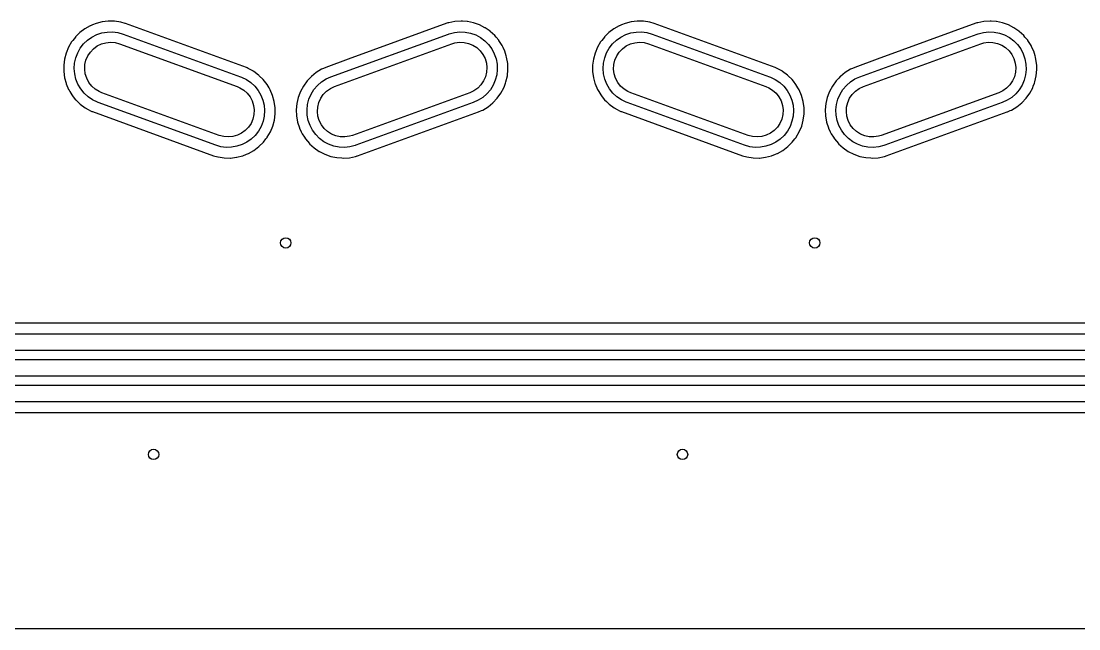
# Model space of a CAD drawing. Extents: x 14 to 417, y -165 to -100.
# Drawn here: x 266.7 to 317.5, y -164.6 to -135.4 of the extents above; entities that cross this region are included whole.
import ezdxf

# ---------------------------------------------------------------- set-up
doc = ezdxf.new("R2010")
doc.units = 0
doc.layers.add('BLACK', color=7, linetype='CONTINUOUS')

msp = doc.modelspace()

# ---------------------------------------------------------------- linework, layer by layer
at = {"layer": 'BLACK', "linetype": 'CONTINUOUS'}
for p, q in [((270.12, -135.575), (270.019, -135.615)), ((270.293, -135.505), (270.12, -135.575)), ((270.298, -135.504), (270.293, -135.505)), ((270.58, -135.433), (270.298, -135.504)), ((270.298, -135.504), (270.298, -135.504)), ((270.584, -135.432), (270.58, -135.433)), ((270.58, -135.433), (270.58, -135.433)), ((270.588, -135.431), (270.584, -135.432)), ((270.878, -135.398), (270.588, -135.431)), ((270.882, -135.397), (270.878, -135.398)), ((270.878, -135.398), (270.878, -135.398)), ((270.887, -135.397), (270.882, -135.397)), ((271.178, -135.402), (270.887, -135.397)), ((271.182, -135.402), (271.178, -135.402)), ((271.479, -135.447), (271.182, -135.402)), ((271.483, -135.448), (271.479, -135.447)), ((271.684, -135.507), (271.483, -135.448)), ((271.483, -135.448), (271.483, -135.448)), ((271.694, -135.51), (271.684, -135.507)), ((271.696, -135.51), (271.694, -135.51)), ((277.507, -137.625), (271.696, -135.51)), ((271.696, -135.51), (271.696, -135.51)), ((287.138, -135.498), (282.4, -137.222)), ((287.139, -135.498), (287.138, -135.498)), ((287.138, -135.498), (287.138, -135.498)), ((287.187, -135.483), (287.139, -135.498)), ((287.226, -135.471), (287.187, -135.483)), ((287.229, -135.469), (287.226, -135.471)), ((287.226, -135.471), (287.226, -135.471)), ((287.523, -135.412), (287.229, -135.469)), ((287.823, -135.394), (287.523, -135.412)), ((287.88, -135.399), (287.823, -135.394)), ((288.118, -135.416), (287.88, -135.399)), ((288.122, -135.416), (288.118, -135.416)), ((288.118, -135.416), (288.118, -135.416)), ((288.126, -135.417), (288.122, -135.416)), ((288.412, -135.477), (288.126, -135.417)), ((288.126, -135.417), (288.126, -135.417)), ((288.416, -135.478), (288.412, -135.477)), ((288.412, -135.477), (288.412, -135.477)), ((288.699, -135.577), (288.416, -135.478)), ((288.703, -135.579), (288.699, -135.577)), ((288.962, -135.712), (288.703, -135.579)), ((288.703, -135.579), (288.703, -135.579)), ((295.52, -135.575), (295.419, -135.615)), ((295.693, -135.505), (295.52, -135.575)), ((295.697, -135.504), (295.693, -135.505)), ((295.698, -135.504), (295.697, -135.504)), ((295.98, -135.433), (295.698, -135.504)), ((295.984, -135.432), (295.98, -135.433)), ((295.98, -135.433), (295.98, -135.433)), ((295.988, -135.431), (295.984, -135.432)), ((296.278, -135.398), (295.988, -135.431)), ((296.282, -135.397), (296.278, -135.398)), ((296.278, -135.398), (296.278, -135.398)), ((296.287, -135.397), (296.282, -135.397)), ((296.578, -135.402), (296.287, -135.397)), ((296.582, -135.402), (296.578, -135.402)), ((296.879, -135.447), (296.582, -135.402)), ((296.883, -135.448), (296.879, -135.447)), ((297.084, -135.507), (296.883, -135.448)), ((296.883, -135.448), (296.883, -135.448)), ((297.094, -135.51), (297.084, -135.507)), ((297.096, -135.51), (297.094, -135.51)), ((302.907, -137.625), (297.096, -135.51)), ((297.096, -135.51), (297.096, -135.51)), ((312.538, -135.498), (307.8, -137.222)), ((312.539, -135.498), (312.538, -135.498)), ((312.538, -135.498), (312.538, -135.498)), ((312.587, -135.483), (312.539, -135.498)), ((312.626, -135.471), (312.587, -135.483)), ((312.629, -135.469), (312.626, -135.471)), ((312.626, -135.471), (312.626, -135.471)), ((312.923, -135.412), (312.629, -135.469)), ((313.223, -135.394), (312.923, -135.412)), ((313.28, -135.399), (313.223, -135.394)), ((313.518, -135.416), (313.28, -135.399)), ((313.522, -135.416), (313.518, -135.416)), ((313.518, -135.416), (313.518, -135.416)), ((313.526, -135.417), (313.522, -135.416)), ((313.812, -135.477), (313.526, -135.417)), ((313.526, -135.417), (313.526, -135.417)), ((313.816, -135.478), (313.812, -135.477)), ((313.812, -135.477), (313.812, -135.477)), ((314.099, -135.577), (313.816, -135.478)), ((314.103, -135.579), (314.099, -135.577)), ((314.362, -135.712), (314.103, -135.579)), ((314.103, -135.579), (314.103, -135.579)), ((269.514, -135.944), (269.3, -136.155)), ((269.753, -135.764), (269.514, -135.944)), ((269.757, -135.762), (269.753, -135.764)), ((270.011, -135.619), (269.757, -135.762)), ((270.015, -135.617), (270.011, -135.619)), ((270.011, -135.619), (270.011, -135.619)), ((270.019, -135.615), (270.015, -135.617)), ((270.019, -135.615), (270.019, -135.615)), ((270.092, -136.158), (270.323, -136.041)), ((270.323, -136.041), (270.57, -135.96)), ((270.57, -135.96), (270.825, -135.916)), ((270.825, -135.916), (271.085, -135.91)), ((271.085, -135.91), (271.342, -135.943)), ((271.342, -135.943), (271.591, -136.013)), ((271.591, -136.013), (277.23, -138.066)), ((281.57, -138.066), (287.209, -136.013)), ((287.209, -136.013), (287.252, -135.998)), ((287.252, -135.998), (287.503, -135.935)), ((287.503, -135.935), (287.761, -135.909)), ((287.761, -135.909), (288.02, -135.921)), ((288.02, -135.921), (288.275, -135.972)), ((288.275, -135.972), (288.519, -136.059)), ((288.519, -136.059), (288.747, -136.182)), ((288.966, -135.714), (288.962, -135.712)), ((288.97, -135.716), (288.966, -135.714)), ((289.21, -135.882), (288.97, -135.716)), ((288.97, -135.716), (288.97, -135.716)), ((289.213, -135.884), (289.21, -135.882)), ((289.21, -135.882), (289.21, -135.882)), ((289.435, -136.086), (289.213, -135.884)), ((289.438, -136.089), (289.435, -136.086)), ((289.497, -136.158), (289.438, -136.089)), ((289.438, -136.089), (289.438, -136.089)), ((294.914, -135.944), (294.7, -136.155)), ((295.153, -135.764), (294.914, -135.944)), ((295.157, -135.762), (295.153, -135.764)), ((295.411, -135.619), (295.157, -135.762)), ((295.415, -135.617), (295.411, -135.619)), ((295.411, -135.619), (295.411, -135.619)), ((295.419, -135.615), (295.415, -135.617)), ((295.419, -135.615), (295.419, -135.615)), ((295.492, -136.158), (295.723, -136.041)), ((295.723, -136.041), (295.97, -135.96)), ((295.97, -135.96), (296.225, -135.916)), ((296.225, -135.916), (296.485, -135.91)), ((296.485, -135.91), (296.742, -135.943)), ((296.742, -135.943), (296.991, -136.013)), ((296.991, -136.013), (302.63, -138.066)), ((306.97, -138.066), (312.609, -136.013)), ((312.609, -136.013), (312.652, -135.998)), ((312.652, -135.998), (312.903, -135.935)), ((312.903, -135.935), (313.161, -135.909)), ((313.161, -135.909), (313.42, -135.921)), ((313.42, -135.921), (313.675, -135.972)), ((313.675, -135.972), (313.919, -136.059)), ((313.919, -136.059), (314.147, -136.182)), ((314.366, -135.714), (314.362, -135.712)), ((314.37, -135.716), (314.366, -135.714)), ((314.61, -135.882), (314.37, -135.716)), ((314.37, -135.716), (314.37, -135.716)), ((314.613, -135.884), (314.61, -135.882)), ((314.61, -135.882), (314.61, -135.882)), ((314.835, -136.086), (314.613, -135.884)), ((314.838, -136.089), (314.835, -136.086)), ((314.897, -136.158), (314.838, -136.089)), ((314.838, -136.089), (314.838, -136.089)), ((269.116, -136.392), (268.965, -136.651)), ((269.174, -136.318), (269.116, -136.392)), ((269.298, -136.158), (269.174, -136.318)), ((269.3, -136.155), (269.298, -136.158)), ((269.298, -136.158), (269.298, -136.158)), ((269.534, -136.692), (269.692, -136.487)), ((269.692, -136.487), (269.88, -136.308)), ((269.88, -136.308), (270.092, -136.158)), ((270.17, -136.717), (270.349, -136.586)), ((270.349, -136.586), (270.549, -136.489)), ((270.549, -136.489), (270.763, -136.429)), ((270.763, -136.429), (270.984, -136.408)), ((270.984, -136.408), (271.206, -136.426)), ((271.206, -136.426), (271.42, -136.483)), ((271.42, -136.483), (277.059, -138.535)), ((281.741, -138.535), (287.38, -136.483)), ((287.38, -136.483), (287.517, -136.442)), ((287.517, -136.442), (287.737, -136.41)), ((287.737, -136.41), (287.959, -136.417)), ((287.959, -136.417), (288.177, -136.464)), ((288.177, -136.464), (288.382, -136.548)), ((288.382, -136.548), (288.57, -136.668)), ((288.747, -136.182), (288.955, -136.337)), ((288.955, -136.337), (289.138, -136.521)), ((289.138, -136.521), (289.291, -136.731)), ((289.629, -136.315), (289.497, -136.158)), ((289.631, -136.318), (289.629, -136.315)), ((289.788, -136.564), (289.631, -136.318)), ((289.791, -136.567), (289.788, -136.564)), ((289.788, -136.564), (289.788, -136.564)), ((289.832, -136.655), (289.791, -136.567)), ((294.516, -136.392), (294.365, -136.651)), ((294.574, -136.318), (294.516, -136.392)), ((294.698, -136.158), (294.574, -136.318)), ((294.7, -136.155), (294.698, -136.158)), ((294.698, -136.158), (294.698, -136.158)), ((294.934, -136.692), (295.092, -136.487)), ((295.092, -136.487), (295.28, -136.308)), ((295.28, -136.308), (295.492, -136.158)), ((295.57, -136.717), (295.749, -136.586)), ((295.749, -136.586), (295.949, -136.489)), ((295.949, -136.489), (296.163, -136.429)), ((296.163, -136.429), (296.384, -136.408)), ((296.384, -136.408), (296.606, -136.426)), ((296.606, -136.426), (296.82, -136.483)), ((296.82, -136.483), (302.459, -138.535)), ((307.141, -138.535), (312.78, -136.483)), ((312.78, -136.483), (312.917, -136.442)), ((312.917, -136.442), (313.137, -136.41)), ((313.137, -136.41), (313.359, -136.417)), ((313.359, -136.417), (313.577, -136.464)), ((313.577, -136.464), (313.782, -136.548)), ((313.782, -136.548), (313.97, -136.668)), ((314.147, -136.182), (314.355, -136.337)), ((314.355, -136.337), (314.538, -136.521)), ((314.538, -136.521), (314.691, -136.731)), ((315.029, -136.315), (314.897, -136.158)), ((315.031, -136.318), (315.029, -136.315)), ((315.188, -136.564), (315.031, -136.318)), ((315.191, -136.567), (315.188, -136.564)), ((315.188, -136.564), (315.188, -136.564)), ((315.232, -136.655), (315.191, -136.567)), ((268.85, -136.928), (268.772, -137.218)), ((268.965, -136.651), (268.85, -136.928)), ((269.315, -137.161), (269.407, -136.918)), ((269.407, -136.918), (269.534, -136.692)), ((269.805, -137.268), (269.893, -137.063)), ((269.893, -137.063), (270.016, -136.878)), ((270.016, -136.878), (270.17, -136.717)), ((288.57, -136.668), (288.733, -136.818)), ((288.733, -136.818), (288.867, -136.996)), ((288.867, -136.996), (288.968, -137.194)), ((289.291, -136.731), (289.412, -136.96)), ((289.412, -136.96), (289.497, -137.205)), ((289.916, -136.836), (289.832, -136.655)), ((289.917, -136.839), (289.916, -136.836)), ((289.916, -136.836), (289.916, -136.836)), ((289.919, -136.843), (289.917, -136.839)), ((289.987, -137.06), (289.919, -136.843)), ((289.919, -136.843), (289.919, -136.843)), ((290.007, -137.126), (289.987, -137.06)), ((290.058, -137.421), (290.007, -137.126)), ((294.25, -136.928), (294.172, -137.218)), ((294.365, -136.651), (294.25, -136.928)), ((294.715, -137.161), (294.807, -136.918)), ((294.807, -136.918), (294.934, -136.692)), ((295.205, -137.268), (295.293, -137.063)), ((295.293, -137.063), (295.416, -136.878)), ((295.416, -136.878), (295.57, -136.717)), ((313.97, -136.668), (314.133, -136.818)), ((314.133, -136.818), (314.267, -136.996)), ((314.267, -136.996), (314.368, -137.194)), ((314.691, -136.731), (314.812, -136.96)), ((314.812, -136.96), (314.897, -137.205)), ((315.316, -136.836), (315.232, -136.655)), ((315.317, -136.839), (315.316, -136.836)), ((315.316, -136.836), (315.316, -136.836)), ((315.319, -136.843), (315.317, -136.839)), ((315.387, -137.06), (315.319, -136.843)), ((315.319, -136.843), (315.319, -136.843)), ((315.407, -137.126), (315.387, -137.06)), ((315.458, -137.421), (315.407, -137.126)), ((268.772, -137.218), (268.734, -137.516)), ((268.734, -137.516), (268.734, -137.614)), ((268.734, -137.614), (268.735, -137.807)), ((269.243, -137.673), (269.26, -137.414)), ((269.26, -137.414), (269.315, -137.161)), ((269.744, -137.706), (269.755, -137.484)), ((269.755, -137.484), (269.805, -137.268)), ((277.508, -137.626), (277.507, -137.625)), ((277.507, -137.625), (277.507, -137.625)), ((277.509, -137.626), (277.508, -137.626)), ((277.539, -137.639), (277.509, -137.626)), ((277.509, -137.626), (277.509, -137.626)), ((277.595, -137.662), (277.539, -137.639)), ((281.323, -137.615), (281.212, -137.664)), ((281.325, -137.614), (281.323, -137.615)), ((281.323, -137.615), (281.323, -137.615)), ((282.4, -137.222), (281.325, -137.614)), ((288.968, -137.194), (289.032, -137.407)), ((289.032, -137.407), (289.057, -137.627)), ((289.057, -137.627), (289.042, -137.849)), ((289.497, -137.205), (289.546, -137.46)), ((289.546, -137.46), (289.556, -137.719)), ((290.062, -137.516), (290.058, -137.421)), ((290.07, -137.721), (290.062, -137.516)), ((294.172, -137.218), (294.134, -137.516)), ((294.134, -137.516), (294.134, -137.614)), ((294.134, -137.614), (294.135, -137.807)), ((294.643, -137.673), (294.66, -137.414)), ((294.66, -137.414), (294.715, -137.161)), ((295.144, -137.706), (295.155, -137.484)), ((295.155, -137.484), (295.205, -137.268)), ((302.908, -137.626), (302.907, -137.625)), ((302.907, -137.625), (302.907, -137.625)), ((302.909, -137.626), (302.908, -137.626)), ((302.939, -137.639), (302.909, -137.626)), ((302.909, -137.626), (302.909, -137.626)), ((302.995, -137.662), (302.939, -137.639)), ((306.723, -137.615), (306.612, -137.664)), ((306.725, -137.614), (306.723, -137.615)), ((306.723, -137.615), (306.723, -137.615)), ((307.8, -137.222), (306.725, -137.614)), ((314.368, -137.194), (314.432, -137.407)), ((314.432, -137.407), (314.457, -137.627)), ((314.457, -137.627), (314.442, -137.849)), ((314.897, -137.205), (314.946, -137.46)), ((314.946, -137.46), (314.956, -137.719)), ((315.462, -137.516), (315.458, -137.421)), ((315.47, -137.721), (315.462, -137.516)), ((268.735, -137.807), (268.735, -137.816)), ((268.735, -137.816), (268.776, -138.113)), ((268.776, -138.113), (268.777, -138.117)), ((268.777, -138.117), (268.777, -138.117)), ((268.777, -138.117), (268.849, -138.378)), ((269.264, -137.932), (269.243, -137.673)), ((269.324, -138.184), (269.264, -137.932)), ((269.772, -137.926), (269.744, -137.706)), ((269.839, -138.138), (269.772, -137.926)), ((269.942, -138.335), (269.839, -138.138)), ((277.23, -138.066), (277.272, -138.082)), ((277.272, -138.082), (277.506, -138.195)), ((277.691, -137.715), (277.595, -137.662)), ((277.854, -137.805), (277.691, -137.715)), ((277.857, -137.807), (277.854, -137.805)), ((277.854, -137.805), (277.854, -137.805)), ((277.861, -137.81), (277.857, -137.807)), ((278.095, -137.984), (277.861, -137.81)), ((277.861, -137.81), (277.861, -137.81)), ((278.098, -137.986), (278.095, -137.984)), ((278.095, -137.984), (278.095, -137.984)), ((278.101, -137.989), (278.098, -137.986)), ((278.128, -138.016), (278.101, -137.989)), ((278.101, -137.989), (278.101, -137.989)), ((278.313, -138.195), (278.128, -138.016)), ((280.552, -138.133), (280.425, -138.267)), ((280.628, -138.052), (280.552, -138.133)), ((280.631, -138.049), (280.628, -138.052)), ((280.628, -138.052), (280.628, -138.052)), ((280.864, -137.86), (280.631, -138.049)), ((281.12, -137.704), (280.864, -137.86)), ((281.212, -137.664), (281.12, -137.704)), ((281.334, -138.172), (281.57, -138.066)), ((288.989, -138.065), (288.898, -138.268)), ((289.042, -137.849), (288.989, -138.065)), ((289.528, -137.977), (289.462, -138.228)), ((289.556, -137.719), (289.528, -137.977)), ((289.974, -138.312), (290.042, -138.02)), ((290.042, -138.02), (290.07, -137.721)), ((294.135, -137.807), (294.135, -137.816)), ((294.135, -137.816), (294.176, -138.113)), ((294.176, -138.113), (294.177, -138.117)), ((294.177, -138.117), (294.177, -138.117)), ((294.177, -138.117), (294.249, -138.378)), ((294.664, -137.932), (294.643, -137.673)), ((294.724, -138.184), (294.664, -137.932)), ((295.172, -137.926), (295.144, -137.706)), ((295.239, -138.138), (295.172, -137.926)), ((295.342, -138.335), (295.239, -138.138)), ((302.63, -138.066), (302.672, -138.082)), ((302.672, -138.082), (302.906, -138.195)), ((303.091, -137.715), (302.995, -137.662)), ((303.254, -137.805), (303.091, -137.715)), ((303.257, -137.807), (303.254, -137.805)), ((303.254, -137.805), (303.254, -137.805)), ((303.261, -137.81), (303.257, -137.807)), ((303.495, -137.984), (303.261, -137.81)), ((303.261, -137.81), (303.261, -137.81)), ((303.498, -137.986), (303.495, -137.984)), ((303.495, -137.984), (303.495, -137.984)), ((303.501, -137.989), (303.498, -137.986)), ((303.528, -138.016), (303.501, -137.989)), ((303.501, -137.989), (303.501, -137.989)), ((303.713, -138.195), (303.528, -138.016)), ((305.952, -138.133), (305.825, -138.267)), ((306.028, -138.052), (305.952, -138.133)), ((306.031, -138.049), (306.028, -138.052)), ((306.028, -138.052), (306.028, -138.052)), ((306.264, -137.86), (306.031, -138.049)), ((306.52, -137.704), (306.264, -137.86)), ((306.612, -137.664), (306.52, -137.704)), ((306.734, -138.172), (306.97, -138.066)), ((314.389, -138.065), (314.298, -138.268)), ((314.442, -137.849), (314.389, -138.065)), ((314.928, -137.977), (314.862, -138.228)), ((314.956, -137.719), (314.928, -137.977)), ((315.374, -138.312), (315.442, -138.02)), ((315.442, -138.02), (315.47, -137.721)), ((268.849, -138.378), (268.855, -138.402)), ((268.855, -138.402), (268.973, -138.679)), ((269.42, -138.425), (269.324, -138.184)), ((269.551, -138.649), (269.42, -138.425)), ((269.713, -138.851), (269.551, -138.649)), ((270.079, -138.51), (269.942, -138.335)), ((270.244, -138.659), (270.079, -138.51)), ((270.433, -138.776), (270.244, -138.659)), ((277.059, -138.535), (277.191, -138.592)), ((277.191, -138.592), (277.38, -138.709)), ((277.506, -138.195), (277.72, -138.34)), ((277.72, -138.34), (277.911, -138.517)), ((277.911, -138.517), (278.073, -138.719)), ((278.316, -138.199), (278.313, -138.195)), ((278.384, -138.285), (278.316, -138.199)), ((278.316, -138.199), (278.316, -138.199)), ((278.499, -138.431), (278.384, -138.285)), ((278.501, -138.435), (278.499, -138.431)), ((278.597, -138.597), (278.501, -138.435)), ((278.501, -138.435), (278.501, -138.435)), ((278.651, -138.689), (278.597, -138.597)), ((280.249, -138.511), (280.108, -138.775)), ((280.425, -138.267), (280.249, -138.511)), ((280.753, -138.681), (280.921, -138.483)), ((280.921, -138.483), (281.116, -138.312)), ((281.116, -138.312), (281.334, -138.172)), ((281.359, -138.758), (281.54, -138.63)), ((281.54, -138.63), (281.741, -138.535)), ((288.617, -138.61), (288.436, -138.738)), ((288.773, -138.451), (288.617, -138.61)), ((288.898, -138.268), (288.773, -138.451)), ((289.359, -138.466), (289.223, -138.687)), ((289.462, -138.228), (289.359, -138.466)), ((289.727, -138.857), (289.868, -138.593)), ((289.868, -138.593), (289.898, -138.514)), ((289.898, -138.514), (289.95, -138.375)), ((289.95, -138.375), (289.974, -138.312)), ((294.249, -138.378), (294.255, -138.402)), ((294.255, -138.402), (294.373, -138.679)), ((294.82, -138.425), (294.724, -138.184)), ((294.951, -138.649), (294.82, -138.425)), ((295.113, -138.851), (294.951, -138.649)), ((295.479, -138.51), (295.342, -138.335)), ((295.644, -138.659), (295.479, -138.51)), ((295.833, -138.776), (295.644, -138.659)), ((302.459, -138.535), (302.591, -138.592)), ((302.591, -138.592), (302.78, -138.709)), ((302.906, -138.195), (303.12, -138.34)), ((303.12, -138.34), (303.311, -138.517)), ((303.311, -138.517), (303.473, -138.719)), ((303.716, -138.199), (303.713, -138.195)), ((303.784, -138.285), (303.716, -138.199)), ((303.716, -138.199), (303.716, -138.199)), ((303.899, -138.431), (303.784, -138.285)), ((303.901, -138.435), (303.899, -138.431)), ((303.997, -138.597), (303.901, -138.435)), ((303.901, -138.435), (303.901, -138.435)), ((304.051, -138.689), (303.997, -138.597)), ((305.649, -138.511), (305.508, -138.775)), ((305.825, -138.267), (305.649, -138.511)), ((306.153, -138.681), (306.321, -138.483)), ((306.321, -138.483), (306.516, -138.312)), ((306.516, -138.312), (306.734, -138.172)), ((306.759, -138.758), (306.94, -138.63)), ((306.94, -138.63), (307.141, -138.535)), ((314.017, -138.61), (313.836, -138.738)), ((314.173, -138.451), (314.017, -138.61)), ((314.298, -138.268), (314.173, -138.451)), ((314.759, -138.466), (314.623, -138.687)), ((314.862, -138.228), (314.759, -138.466)), ((315.127, -138.857), (315.268, -138.593)), ((315.268, -138.593), (315.298, -138.514)), ((315.298, -138.514), (315.35, -138.375)), ((315.35, -138.375), (315.374, -138.312)), ((268.973, -138.679), (268.975, -138.682)), ((268.975, -138.682), (268.975, -138.682)), ((268.975, -138.682), (269.032, -138.779)), ((269.032, -138.779), (269.125, -138.937)), ((269.125, -138.937), (269.196, -139.027)), ((269.196, -139.027), (269.308, -139.169)), ((269.308, -139.169), (269.308, -139.169)), ((269.308, -139.169), (269.311, -139.173)), ((269.904, -139.028), (269.713, -138.851)), ((270.118, -139.173), (269.904, -139.028)), ((270.565, -138.833), (270.433, -138.776)), ((276.204, -140.885), (270.565, -138.833)), ((277.38, -138.709), (277.545, -138.858)), ((277.545, -138.858), (277.682, -139.033)), ((277.682, -139.033), (277.785, -139.23)), ((278.073, -138.719), (278.204, -138.943)), ((278.204, -138.943), (278.3, -139.184)), ((278.769, -138.966), (278.651, -138.689)), ((278.77, -138.97), (278.769, -138.966)), ((278.847, -139.251), (278.77, -138.97)), ((278.77, -138.97), (278.77, -138.97)), ((280.002, -139.056), (279.934, -139.348)), ((280.075, -138.861), (280.002, -139.056)), ((280.106, -138.779), (280.075, -138.861)), ((280.108, -138.775), (280.106, -138.779)), ((280.106, -138.779), (280.106, -138.779)), ((280.448, -139.391), (280.514, -139.14)), ((280.514, -139.14), (280.617, -138.902)), ((280.617, -138.902), (280.753, -138.681)), ((280.987, -139.303), (281.078, -139.1)), ((281.078, -139.1), (281.203, -138.917)), ((281.203, -138.917), (281.359, -138.758)), ((288.235, -138.833), (282.596, -140.885)), ((288.436, -138.738), (288.235, -138.833)), ((288.86, -139.056), (288.642, -139.196)), ((289.055, -138.885), (288.86, -139.056)), ((289.223, -138.687), (289.055, -138.885)), ((289.345, -139.319), (289.551, -139.101)), ((289.551, -139.101), (289.727, -138.857)), ((294.373, -138.679), (294.375, -138.682)), ((294.375, -138.682), (294.375, -138.682)), ((294.375, -138.682), (294.432, -138.779)), ((294.432, -138.779), (294.525, -138.937)), ((294.525, -138.937), (294.596, -139.027)), ((294.596, -139.027), (294.708, -139.169)), ((294.708, -139.169), (294.708, -139.169)), ((294.708, -139.169), (294.711, -139.173)), ((295.304, -139.028), (295.113, -138.851)), ((295.518, -139.173), (295.304, -139.028)), ((295.965, -138.833), (295.833, -138.776)), ((301.604, -140.885), (295.965, -138.833)), ((302.78, -138.709), (302.945, -138.858)), ((302.945, -138.858), (303.082, -139.033)), ((303.082, -139.033), (303.185, -139.23)), ((303.473, -138.719), (303.604, -138.943)), ((303.604, -138.943), (303.7, -139.184)), ((304.169, -138.966), (304.051, -138.689)), ((304.17, -138.97), (304.169, -138.966)), ((304.247, -139.251), (304.17, -138.97)), ((304.17, -138.97), (304.17, -138.97)), ((305.402, -139.056), (305.334, -139.348)), ((305.475, -138.861), (305.402, -139.056)), ((305.506, -138.779), (305.475, -138.861)), ((305.508, -138.775), (305.506, -138.779)), ((305.506, -138.779), (305.506, -138.779)), ((305.848, -139.391), (305.914, -139.14)), ((305.914, -139.14), (306.017, -138.902)), ((306.017, -138.902), (306.153, -138.681)), ((306.387, -139.303), (306.478, -139.1)), ((306.478, -139.1), (306.603, -138.917)), ((306.603, -138.917), (306.759, -138.758)), ((313.635, -138.833), (307.996, -140.885)), ((313.836, -138.738), (313.635, -138.833)), ((314.26, -139.056), (314.042, -139.196)), ((314.455, -138.885), (314.26, -139.056)), ((314.623, -138.687), (314.455, -138.885)), ((314.745, -139.319), (314.951, -139.101)), ((314.951, -139.101), (315.127, -138.857)), ((269.311, -139.173), (269.4, -139.259)), ((269.4, -139.259), (269.523, -139.379)), ((269.523, -139.379), (269.523, -139.379)), ((269.523, -139.379), (269.526, -139.382)), ((269.526, -139.382), (269.529, -139.384)), ((269.529, -139.384), (269.529, -139.384)), ((269.529, -139.384), (269.763, -139.558)), ((269.763, -139.558), (269.763, -139.558)), ((269.763, -139.558), (269.767, -139.561)), ((269.767, -139.561), (269.77, -139.563)), ((269.77, -139.563), (269.77, -139.563)), ((269.77, -139.563), (269.91, -139.64)), ((269.91, -139.64), (270.029, -139.706)), ((270.352, -139.286), (270.118, -139.173)), ((270.394, -139.302), (270.352, -139.286)), ((276.033, -141.355), (270.394, -139.302)), ((277.785, -139.23), (277.852, -139.442)), ((277.852, -139.442), (277.88, -139.662)), ((277.88, -139.662), (277.869, -139.884)), ((278.3, -139.184), (278.36, -139.436)), ((278.36, -139.436), (278.381, -139.695)), ((278.848, -139.255), (278.847, -139.251)), ((278.847, -139.251), (278.847, -139.251)), ((278.889, -139.552), (278.848, -139.255)), ((278.889, -139.556), (278.889, -139.552)), ((278.889, -139.647), (278.889, -139.556)), ((278.889, -139.556), (278.889, -139.556)), ((278.889, -139.651), (278.889, -139.647)), ((278.89, -139.852), (278.889, -139.651)), ((279.934, -139.348), (279.906, -139.647)), ((279.906, -139.647), (279.918, -139.947)), ((280.42, -139.649), (280.448, -139.391)), ((280.43, -139.908), (280.42, -139.649)), ((280.919, -139.741), (280.934, -139.519)), ((280.934, -139.519), (280.987, -139.303)), ((288.406, -139.302), (282.767, -141.355)), ((288.642, -139.196), (288.406, -139.302)), ((288.793, -139.691), (288.856, -139.664)), ((288.856, -139.664), (289.112, -139.508)), ((289.112, -139.508), (289.345, -139.319)), ((294.711, -139.173), (294.8, -139.259)), ((294.8, -139.259), (294.923, -139.379)), ((294.923, -139.379), (294.923, -139.379)), ((294.923, -139.379), (294.926, -139.382)), ((294.926, -139.382), (294.929, -139.384)), ((294.929, -139.384), (294.929, -139.384)), ((294.929, -139.384), (295.163, -139.558)), ((295.163, -139.558), (295.163, -139.558)), ((295.163, -139.558), (295.167, -139.561)), ((295.167, -139.561), (295.17, -139.563)), ((295.17, -139.563), (295.17, -139.563)), ((295.17, -139.563), (295.31, -139.64)), ((295.31, -139.64), (295.429, -139.706)), ((295.752, -139.286), (295.518, -139.173)), ((295.794, -139.302), (295.752, -139.286)), ((301.433, -141.355), (295.794, -139.302)), ((303.185, -139.23), (303.252, -139.442)), ((303.252, -139.442), (303.28, -139.662)), ((303.28, -139.662), (303.269, -139.884)), ((303.7, -139.184), (303.76, -139.436)), ((303.76, -139.436), (303.781, -139.695)), ((304.248, -139.255), (304.247, -139.251)), ((304.247, -139.251), (304.247, -139.251)), ((304.289, -139.552), (304.248, -139.255)), ((304.289, -139.556), (304.289, -139.552)), ((304.289, -139.647), (304.289, -139.556)), ((304.289, -139.556), (304.289, -139.556)), ((304.289, -139.651), (304.289, -139.647)), ((304.29, -139.852), (304.289, -139.651)), ((305.334, -139.348), (305.306, -139.647)), ((305.306, -139.647), (305.318, -139.947)), ((305.82, -139.649), (305.848, -139.391)), ((305.83, -139.908), (305.82, -139.649)), ((306.319, -139.741), (306.334, -139.519)), ((306.334, -139.519), (306.387, -139.303)), ((313.806, -139.302), (308.167, -141.355)), ((314.042, -139.196), (313.806, -139.302)), ((314.193, -139.691), (314.256, -139.664)), ((314.256, -139.664), (314.512, -139.508)), ((314.512, -139.508), (314.745, -139.319)), ((270.029, -139.706), (270.085, -139.729)), ((270.085, -139.729), (270.115, -139.742)), ((270.115, -139.742), (270.115, -139.742)), ((270.115, -139.742), (270.116, -139.742)), ((270.116, -139.742), (270.117, -139.743)), ((270.117, -139.743), (270.117, -139.743)), ((270.117, -139.743), (275.928, -141.858)), ((277.819, -140.1), (277.731, -140.305)), ((277.869, -139.884), (277.819, -140.1)), ((278.364, -139.954), (278.309, -140.207)), ((278.381, -139.695), (278.364, -139.954)), ((278.774, -140.44), (278.852, -140.15)), ((278.852, -140.15), (278.89, -139.852)), ((279.918, -139.947), (279.969, -140.242)), ((280.479, -140.163), (280.43, -139.908)), ((280.564, -140.408), (280.479, -140.163)), ((280.944, -139.961), (280.919, -139.741)), ((281.008, -140.174), (280.944, -139.961)), ((281.109, -140.372), (281.008, -140.174)), ((282.838, -141.87), (288.649, -139.755)), ((288.649, -139.755), (288.651, -139.754)), ((288.649, -139.755), (288.649, -139.755)), ((288.651, -139.754), (288.653, -139.753)), ((288.653, -139.753), (288.793, -139.691)), ((288.653, -139.753), (288.653, -139.753)), ((295.429, -139.706), (295.485, -139.729)), ((295.485, -139.729), (295.515, -139.742)), ((295.515, -139.742), (295.515, -139.742)), ((295.515, -139.742), (295.516, -139.742)), ((295.516, -139.742), (295.517, -139.743)), ((295.517, -139.743), (295.517, -139.743)), ((295.517, -139.743), (301.328, -141.858)), ((303.219, -140.1), (303.131, -140.305)), ((303.269, -139.884), (303.219, -140.1)), ((303.764, -139.954), (303.709, -140.207)), ((303.781, -139.695), (303.764, -139.954)), ((304.174, -140.44), (304.252, -140.15)), ((304.252, -140.15), (304.29, -139.852)), ((305.318, -139.947), (305.369, -140.242)), ((305.879, -140.163), (305.83, -139.908)), ((305.964, -140.408), (305.879, -140.163)), ((306.344, -139.961), (306.319, -139.741)), ((306.408, -140.174), (306.344, -139.961)), ((306.509, -140.372), (306.408, -140.174)), ((308.238, -141.87), (314.049, -139.755)), ((314.049, -139.755), (314.051, -139.754)), ((314.049, -139.755), (314.049, -139.755)), ((314.051, -139.754), (314.053, -139.753)), ((314.053, -139.753), (314.193, -139.691)), ((314.053, -139.753), (314.053, -139.753)), ((277.454, -140.651), (277.275, -140.782)), ((277.608, -140.49), (277.454, -140.651)), ((277.731, -140.305), (277.608, -140.49)), ((278.09, -140.676), (277.932, -140.881)), ((278.217, -140.45), (278.09, -140.676)), ((278.309, -140.207), (278.217, -140.45)), ((278.659, -140.717), (278.774, -140.44)), ((279.969, -140.242), (279.97, -140.246)), ((279.97, -140.246), (279.97, -140.246)), ((279.97, -140.246), (280.057, -140.525)), ((280.057, -140.525), (280.059, -140.529)), ((280.059, -140.529), (280.06, -140.532)), ((280.06, -140.532), (280.06, -140.532)), ((280.06, -140.532), (280.143, -140.71)), ((280.685, -140.637), (280.564, -140.408)), ((280.838, -140.847), (280.685, -140.637)), ((281.243, -140.55), (281.109, -140.372)), ((281.406, -140.7), (281.243, -140.55)), ((302.854, -140.651), (302.675, -140.782)), ((303.008, -140.49), (302.854, -140.651)), ((303.131, -140.305), (303.008, -140.49)), ((303.49, -140.676), (303.332, -140.881)), ((303.617, -140.45), (303.49, -140.676)), ((303.709, -140.207), (303.617, -140.45)), ((304.059, -140.717), (304.174, -140.44)), ((305.369, -140.242), (305.37, -140.246)), ((305.37, -140.246), (305.37, -140.246)), ((305.37, -140.246), (305.457, -140.525)), ((305.457, -140.525), (305.459, -140.529)), ((305.459, -140.529), (305.46, -140.532)), ((305.46, -140.532), (305.46, -140.532)), ((305.46, -140.532), (305.543, -140.71)), ((306.085, -140.637), (305.964, -140.408)), ((306.238, -140.847), (306.085, -140.637)), ((306.643, -140.55), (306.509, -140.372)), ((306.806, -140.7), (306.643, -140.55)), ((276.418, -140.942), (276.204, -140.885)), ((276.64, -140.96), (276.418, -140.942)), ((276.861, -140.939), (276.64, -140.96)), ((277.075, -140.879), (276.861, -140.939)), ((277.275, -140.782), (277.075, -140.879)), ((277.744, -141.06), (277.532, -141.21)), ((277.932, -140.881), (277.744, -141.06)), ((278.324, -141.213), (278.448, -141.053)), ((278.448, -141.053), (278.505, -140.979)), ((278.505, -140.979), (278.508, -140.976)), ((278.505, -140.979), (278.505, -140.979)), ((278.508, -140.976), (278.659, -140.717)), ((280.143, -140.71), (280.185, -140.801)), ((280.185, -140.801), (280.188, -140.804)), ((280.188, -140.804), (280.188, -140.804)), ((280.188, -140.804), (280.295, -140.972)), ((280.295, -140.972), (280.347, -141.053)), ((280.347, -141.053), (280.35, -141.056)), ((280.35, -141.056), (280.538, -141.279)), ((281.021, -141.031), (280.838, -140.847)), ((281.229, -141.186), (281.021, -141.031)), ((281.457, -141.309), (281.229, -141.186)), ((281.594, -140.82), (281.406, -140.7)), ((281.799, -140.904), (281.594, -140.82)), ((282.017, -140.951), (281.799, -140.904)), ((282.239, -140.958), (282.017, -140.951)), ((282.459, -140.926), (282.239, -140.958)), ((282.596, -140.885), (282.459, -140.926)), ((301.818, -140.942), (301.604, -140.885)), ((302.04, -140.96), (301.818, -140.942)), ((302.261, -140.939), (302.04, -140.96)), ((302.475, -140.879), (302.261, -140.939)), ((302.675, -140.782), (302.475, -140.879)), ((303.144, -141.06), (302.932, -141.21)), ((303.332, -140.881), (303.144, -141.06)), ((303.724, -141.213), (303.848, -141.053)), ((303.848, -141.053), (303.905, -140.979)), ((303.905, -140.979), (303.908, -140.976)), ((303.905, -140.979), (303.905, -140.979)), ((303.908, -140.976), (304.059, -140.717)), ((305.543, -140.71), (305.585, -140.801)), ((305.585, -140.801), (305.588, -140.804)), ((305.588, -140.804), (305.588, -140.804)), ((305.588, -140.804), (305.695, -140.972)), ((305.695, -140.972), (305.747, -141.053)), ((305.747, -141.053), (305.75, -141.056)), ((305.75, -141.056), (305.938, -141.279)), ((306.421, -141.031), (306.238, -140.847)), ((306.629, -141.186), (306.421, -141.031)), ((306.857, -141.309), (306.629, -141.186)), ((306.994, -140.82), (306.806, -140.7)), ((307.199, -140.904), (306.994, -140.82)), ((307.417, -140.951), (307.199, -140.904)), ((307.639, -140.958), (307.417, -140.951)), ((307.859, -140.926), (307.639, -140.958)), ((307.996, -140.885), (307.859, -140.926)), ((276.282, -141.425), (276.033, -141.355)), ((276.539, -141.458), (276.282, -141.425)), ((276.799, -141.452), (276.539, -141.458)), ((277.054, -141.408), (276.799, -141.452)), ((277.301, -141.327), (277.054, -141.408)), ((277.532, -141.21), (277.301, -141.327)), ((277.613, -141.749), (277.867, -141.606)), ((277.867, -141.606), (277.871, -141.604)), ((277.867, -141.606), (277.867, -141.606)), ((277.871, -141.604), (278.11, -141.424)), ((278.11, -141.424), (278.324, -141.213)), ((280.538, -141.279), (280.538, -141.279)), ((280.538, -141.279), (280.541, -141.282)), ((280.541, -141.282), (280.763, -141.484)), ((280.763, -141.484), (280.766, -141.486)), ((280.766, -141.486), (280.766, -141.486)), ((280.766, -141.486), (281.006, -141.652)), ((281.006, -141.652), (281.006, -141.652)), ((281.006, -141.652), (281.01, -141.654)), ((281.01, -141.654), (281.014, -141.656)), ((281.014, -141.656), (281.273, -141.789)), ((281.701, -141.396), (281.457, -141.309)), ((281.956, -141.447), (281.701, -141.396)), ((282.215, -141.459), (281.956, -141.447)), ((282.473, -141.433), (282.215, -141.459)), ((282.724, -141.37), (282.473, -141.433)), ((282.767, -141.355), (282.724, -141.37)), ((301.682, -141.425), (301.433, -141.355)), ((301.939, -141.458), (301.682, -141.425)), ((302.199, -141.452), (301.939, -141.458)), ((302.454, -141.408), (302.199, -141.452)), ((302.701, -141.327), (302.454, -141.408)), ((302.932, -141.21), (302.701, -141.327)), ((303.013, -141.749), (303.267, -141.606)), ((303.267, -141.606), (303.271, -141.604)), ((303.267, -141.606), (303.267, -141.606)), ((303.271, -141.604), (303.51, -141.424)), ((303.51, -141.424), (303.724, -141.213)), ((305.938, -141.279), (305.938, -141.279)), ((305.938, -141.279), (305.941, -141.282)), ((305.941, -141.282), (306.163, -141.484)), ((306.163, -141.484), (306.166, -141.486)), ((306.166, -141.486), (306.166, -141.486)), ((306.166, -141.486), (306.406, -141.652)), ((306.406, -141.652), (306.406, -141.652)), ((306.406, -141.652), (306.41, -141.654)), ((306.41, -141.654), (306.414, -141.656)), ((306.414, -141.656), (306.673, -141.789)), ((307.101, -141.396), (306.857, -141.309)), ((307.356, -141.447), (307.101, -141.396)), ((307.615, -141.459), (307.356, -141.447)), ((307.873, -141.433), (307.615, -141.459)), ((308.124, -141.37), (307.873, -141.433)), ((308.167, -141.355), (308.124, -141.37)), ((275.928, -141.858), (275.928, -141.858)), ((275.928, -141.858), (275.93, -141.858)), ((275.93, -141.858), (275.932, -141.859)), ((275.932, -141.859), (275.932, -141.859)), ((275.932, -141.859), (276.141, -141.92)), ((276.141, -141.92), (276.141, -141.92)), ((276.141, -141.92), (276.145, -141.921)), ((276.145, -141.921), (276.442, -141.966)), ((276.442, -141.966), (276.446, -141.966)), ((276.446, -141.966), (276.737, -141.971)), ((276.737, -141.971), (276.742, -141.971)), ((276.742, -141.971), (276.746, -141.97)), ((276.746, -141.97), (277.036, -141.937)), ((276.746, -141.97), (276.746, -141.97)), ((277.036, -141.937), (277.04, -141.936)), ((277.04, -141.936), (277.044, -141.935)), ((277.044, -141.935), (277.326, -141.864)), ((277.326, -141.864), (277.327, -141.864)), ((277.327, -141.864), (277.331, -141.863)), ((277.331, -141.863), (277.516, -141.789)), ((277.516, -141.789), (277.605, -141.753)), ((277.605, -141.753), (277.609, -141.751)), ((277.605, -141.753), (277.605, -141.753)), ((277.609, -141.751), (277.613, -141.749)), ((277.613, -141.749), (277.613, -141.749)), ((281.273, -141.789), (281.273, -141.789)), ((281.273, -141.789), (281.277, -141.791)), ((281.277, -141.791), (281.56, -141.89)), ((281.56, -141.89), (281.564, -141.891)), ((281.564, -141.891), (281.564, -141.891)), ((281.564, -141.891), (281.85, -141.951)), ((281.85, -141.951), (281.85, -141.951)), ((281.85, -141.951), (281.854, -141.952)), ((281.854, -141.952), (281.858, -141.952)), ((281.858, -141.952), (281.858, -141.952)), ((281.858, -141.952), (282.096, -141.969)), ((282.096, -141.969), (282.153, -141.974)), ((282.153, -141.974), (282.453, -141.956)), ((282.453, -141.956), (282.747, -141.899)), ((282.747, -141.899), (282.801, -141.882)), ((282.801, -141.882), (282.835, -141.871)), ((282.835, -141.871), (282.837, -141.87)), ((282.835, -141.871), (282.835, -141.871)), ((282.837, -141.87), (282.838, -141.87)), ((282.838, -141.87), (282.838, -141.87)), ((301.328, -141.858), (301.328, -141.858)), ((301.328, -141.858), (301.33, -141.858)), ((301.33, -141.858), (301.332, -141.859)), ((301.332, -141.859), (301.332, -141.859)), ((301.332, -141.859), (301.541, -141.92)), ((301.541, -141.92), (301.541, -141.92)), ((301.541, -141.92), (301.545, -141.921)), ((301.545, -141.921), (301.842, -141.966)), ((301.842, -141.966), (301.846, -141.966)), ((301.846, -141.966), (302.137, -141.971)), ((302.137, -141.971), (302.142, -141.971)), ((302.142, -141.971), (302.146, -141.97)), ((302.146, -141.97), (302.436, -141.937)), ((302.146, -141.97), (302.146, -141.97)), ((302.436, -141.937), (302.44, -141.936)), ((302.44, -141.936), (302.444, -141.935)), ((302.444, -141.935), (302.726, -141.864)), ((302.726, -141.864), (302.731, -141.863)), ((302.726, -141.864), (302.726, -141.864)), ((302.731, -141.863), (302.916, -141.789)), ((302.916, -141.789), (303.005, -141.753)), ((303.005, -141.753), (303.009, -141.751)), ((303.005, -141.753), (303.005, -141.753)), ((303.009, -141.751), (303.013, -141.749)), ((303.013, -141.749), (303.013, -141.749)), ((306.673, -141.789), (306.673, -141.789)), ((306.673, -141.789), (306.677, -141.791)), ((306.677, -141.791), (306.96, -141.89)), ((306.96, -141.89), (306.964, -141.891)), ((306.964, -141.891), (306.964, -141.891)), ((306.964, -141.891), (307.25, -141.951)), ((307.25, -141.951), (307.25, -141.951)), ((307.25, -141.951), (307.254, -141.952)), ((307.254, -141.952), (307.258, -141.952)), ((307.258, -141.952), (307.258, -141.952)), ((307.258, -141.952), (307.496, -141.969)), ((307.496, -141.969), (307.553, -141.974)), ((307.553, -141.974), (307.853, -141.956)), ((307.853, -141.956), (308.147, -141.899)), ((308.147, -141.899), (308.201, -141.882)), ((308.201, -141.882), (308.235, -141.871)), ((308.235, -141.871), (308.237, -141.87)), ((308.235, -141.871), (308.235, -141.871)), ((308.237, -141.87), (308.238, -141.87)), ((308.238, -141.87), (308.238, -141.87)), ((406.797, -149.904), (201.175, -149.904)), ((194.118, -150.413), (407.06, -150.413)), ((407.225, -151.213), (194.009, -151.213)), ((198.988, -151.653), (408.359, -151.653)), ((408.525, -152.453), (198.99, -152.453)), ((197.778, -152.889), (409.442, -152.889)), ((409.608, -153.689), (197.779, -153.689)), ((197.953, -154.197), (409.527, -154.197)), ((417.195, -164.591), (14.6045, -164.591))]:
    msp.add_line(p, q, dxfattribs=at)
at = {"layer": 'BLACK'}
for centre in [(279.4, -146.05), (304.8, -146.05), (273.05, -156.21), (298.45, -156.21)]:
    msp.add_circle(centre, 0.25, dxfattribs=at)

doc.saveas('drawing.dxf')
